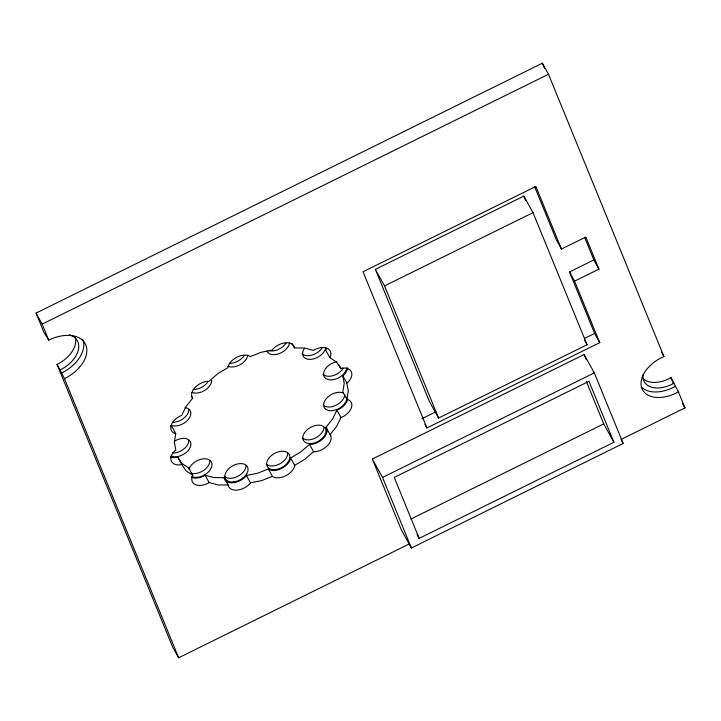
<?xml version="1.0" encoding="UTF-8"?>
<svg xmlns="http://www.w3.org/2000/svg" width="721" height="721" viewBox="0 0 721 721"><rect width="100%" height="100%" fill="white"/><g stroke="black" fill="none" stroke-linecap="round" stroke-linejoin="round"><path stroke-width="1.08" d="M170.381 425.958L171.688 426.309L175.771 433.663L174.338 442.18L175.798 449.85L174.5 450.976A13.591 8.625 -29 0 0 180.178 464.865L181.809 464.54L186.054 470.831L192.804 475.31L192.174 476.626A13.6 8.634 -29 0 0 207.639 483.449L209.153 482.538L217.94 484.909L228.16 485.017L228.377 486.152A13.6 8.634 -29 0 0 249.475 484.088L250.475 482.827L261.444 480.655L272.412 476.347L273.412 477.014A13.6 8.634 -29 0 0 294.492 466.613L294.709 465.342L290.626 457.988L300.846 451.851L309.507 444.37L311.102 444.388A13.717 8.706 -29 0 0 326.649 428.292L325.991 427.31L332.633 418.946L336.851 410.15L338.482 409.51A13.6 8.634 -29 0 0 347.378 400.299M290.626 457.988L290.419 459.259A13.6 8.634 -29 0 1 269.339 469.668L268.329 468.992L257.37 473.3L246.402 475.481L245.401 476.743A13.6 8.634 -29 0 1 224.637 479.474M294.709 465.342L304.92 459.196L313.581 451.725L315.176 451.743A13.717 8.706 -29 0 0 330.723 435.646L330.065 434.664L336.707 426.3L340.925 417.504L342.556 416.864A13.6 8.634 -29 0 0 348.171 399.632L346.864 399.281L348.297 390.755L346.837 383.112L342.763 375.767L344.088 374.623A13.627 8.643 -29 0 0 347.72 367.764M326.388 348.973L325.757 350.28L329.83 357.625L336.581 362.113L340.817 368.386L342.466 368.052A13.627 8.643 -29 0 1 348.162 381.977L346.837 383.112M329.83 357.625L330.461 356.318A13.6 8.634 -29 0 0 314.996 349.487L313.482 350.406L304.695 348.027L294.474 347.928L291.924 343.331M191.633 396.343L192.651 398.181L185.928 406.644L181.71 415.44L180.079 416.08A13.6 8.634 -29 0 0 174.464 433.312L175.771 433.663M228.16 485.017L224.087 477.663L213.867 477.563L205.079 475.184L203.556 476.103A13.6 8.634 -29 0 1 191.38 477.293M409.6 543.796L178.628 657.786L64.466 378.669A32.625 20.711 -29 0 0 85.808 344.999A32.625 20.711 -29 0 0 48.722 340.168L43.927 332.354L36.05 313.103L542.372 63.214L548.483 74.245L663.96 356.571A30.021 19.061 -29 0 0 641.96 388.628A30.021 19.061 -29 0 0 678.389 391.854L684.95 407.897L621.403 439.26M48.722 340.168L42.16 324.126L548.483 74.245M375.362 269.384L523.852 196.094L533.017 212.641L587.065 344.773L438.575 418.063L429.401 401.516L375.362 269.384L384.527 285.922L438.575 418.063M384.527 285.922L533.017 212.641M534.549 186.496L556.378 239.868L561.47 249.06L585.812 237.047L598.935 269.122L574.592 281.136L599.755 342.646L426.922 427.941L424.885 424.272M599.755 342.646L594.654 333.462L569.5 271.952L593.843 259.939L584.533 237.173M421.821 418.757L435.89 411.817M584.605 338.419L594.654 333.462M372.342 459.043L584.127 354.516L594.311 372.892L623.178 443.478L411.403 547.996L401.218 529.62L372.342 459.043L382.536 477.419L411.403 547.996M382.536 477.419L594.311 372.892M410.997 519.003L603.72 423.894L586.398 381.535M419.171 538.38L613.913 442.27L588.976 381.31L394.234 477.419L419.171 538.38L417.026 534.513M192.804 475.31L188.731 467.965L181.98 463.477L177.736 457.186L176.104 457.511A13.591 8.625 -29 0 1 170.444 456.772M192.651 398.181L192.02 397.244A13.6 8.634 -29 0 1 207.432 381.292L208.955 381.301L217.715 373.739L227.926 367.602L228.142 366.331A13.6 8.634 -29 0 1 249.223 355.931L250.223 356.598L261.191 352.29L272.159 350.109L273.16 348.856A13.6 8.634 -29 0 1 294.258 346.783L294.474 347.928M661.409 351.974L663.96 356.571M643.213 378.777A24.604 15.619 -29 0 0 670.963 377.624L678.389 391.854M682.399 403.3L684.95 407.897M593.843 259.939L598.935 269.122M569.5 271.952L574.592 281.136M584.361 339.915L587.065 344.773M621.033 439.612L623.178 443.478M603.72 423.894L613.913 442.27M338.78 364.709L340.817 368.386M346.864 399.281L342.79 391.927L344.223 383.41L342.763 375.767M336.851 410.15L340.925 417.504M325.991 427.31L330.065 434.664M309.507 444.37L313.581 451.725M268.329 468.992L272.412 476.347M246.402 475.481L250.475 482.827M205.079 475.184L209.153 482.538M177.736 457.186L181.809 464.54M36.05 313.103L42.16 324.126M75.137 337.23A27.191 17.259 -29 0 1 57.04 364.429L64.466 378.669M178.628 657.786L172.517 646.755L57.04 364.429M542.372 63.214L544.508 68.423M670.963 377.624L673.45 383.698M561.47 249.06L535.865 186.442L363.033 271.745L426.922 427.941M523.852 196.094L525.555 200.258M584.127 354.516L586.245 359.707M224.087 477.663L224.303 478.807M82.753 339.492A32.625 20.711 -29 0 1 61.411 373.154M675.334 386.348A30.021 19.061 -29 0 1 641.897 387.447M674.018 383.139A24.604 15.619 -29 0 1 643.177 374.361M69.378 334.76A27.191 17.259 -29 0 1 78.21 350.487A27.191 17.259 -29 0 1 60.104 369.945M174.428 441.261A12.509 7.94 -29 0 1 189.208 440.152A12.509 7.94 -29 0 1 186.55 452.148A12.509 7.94 -29 0 1 171.156 456.042M188.956 469.191A12.645 8.021 -29 0 1 205.215 458.772A12.645 8.021 -29 0 1 209.892 470.2A12.645 8.021 -29 0 1 192.002 476.644M211.713 380.463A12.509 7.94 -29 0 1 204.566 390.485A12.509 7.94 -29 0 1 191.921 392.359M346.693 368.007A12.509 7.94 -29 0 1 333.814 379.57A12.509 7.94 -29 0 1 323.666 372.829A12.509 7.94 -29 0 1 337.14 361.654M343.223 368.323A12.59 7.994 -29 0 1 322.999 374.298M188.857 440.477A12.455 7.904 -29 0 1 172.445 453.049M209.838 460.971A12.509 7.94 -29 0 1 203.16 470.714A12.509 7.94 -29 0 1 190.795 473.165M246.032 465.694A12.509 7.94 -29 0 1 237.452 476.5A12.509 7.94 -29 0 1 224.402 476.365M287.796 453.347A12.509 7.94 -29 0 1 279.216 464.153A12.509 7.94 -29 0 1 266.166 464.027M323.936 427.247A12.509 7.94 -29 0 1 315.356 438.053A12.509 7.94 -29 0 1 302.297 437.926M344.755 394.387A12.509 7.94 -29 0 1 336.184 405.193A12.509 7.94 -29 0 1 323.125 405.067M322.224 347.792A12.509 7.94 -29 0 1 302.135 353.732M286.021 343.079A12.509 7.94 -29 0 1 268.527 350.523M244.266 355.426A12.509 7.94 -29 0 1 229.323 363.321M208.144 381.526A12.527 7.958 -29 0 1 193.174 389.43M188.848 409.645A12.509 7.94 -29 0 1 172.364 422.281M346.801 398.064A12.509 7.94 -29 0 1 332.219 410.646A12.509 7.94 -29 0 1 325.144 400.182A12.509 7.94 -29 0 1 343.385 393.017M325.757 347.486A12.509 7.94 -29 0 1 310.733 359.355A12.509 7.94 -29 0 1 304.154 348.847M289.563 342.772A12.509 7.94 -29 0 1 279.036 353.669A12.509 7.94 -29 0 1 266.815 350.974M247.799 355.12A12.509 7.94 -29 0 1 240.228 364.655A12.509 7.94 -29 0 1 228.061 366.268M185.072 407.626A12.509 7.94 -29 0 1 188.496 419.234A12.509 7.94 -29 0 1 171.093 425.219M233.487 481.952A12.509 7.94 -29 0 0 247.673 467.271A12.509 7.94 -29 0 0 228.26 469.173A12.509 7.94 -29 0 0 233.487 481.952M275.251 469.605A12.509 7.94 -29 0 0 289.436 454.924A12.509 7.94 -29 0 0 270.024 456.826A12.509 7.94 -29 0 0 275.251 469.605M311.391 443.505A12.509 7.94 -29 0 0 325.568 428.824A12.509 7.94 -29 0 0 306.164 430.725A12.509 7.94 -29 0 0 311.391 443.505"/></g></svg>
